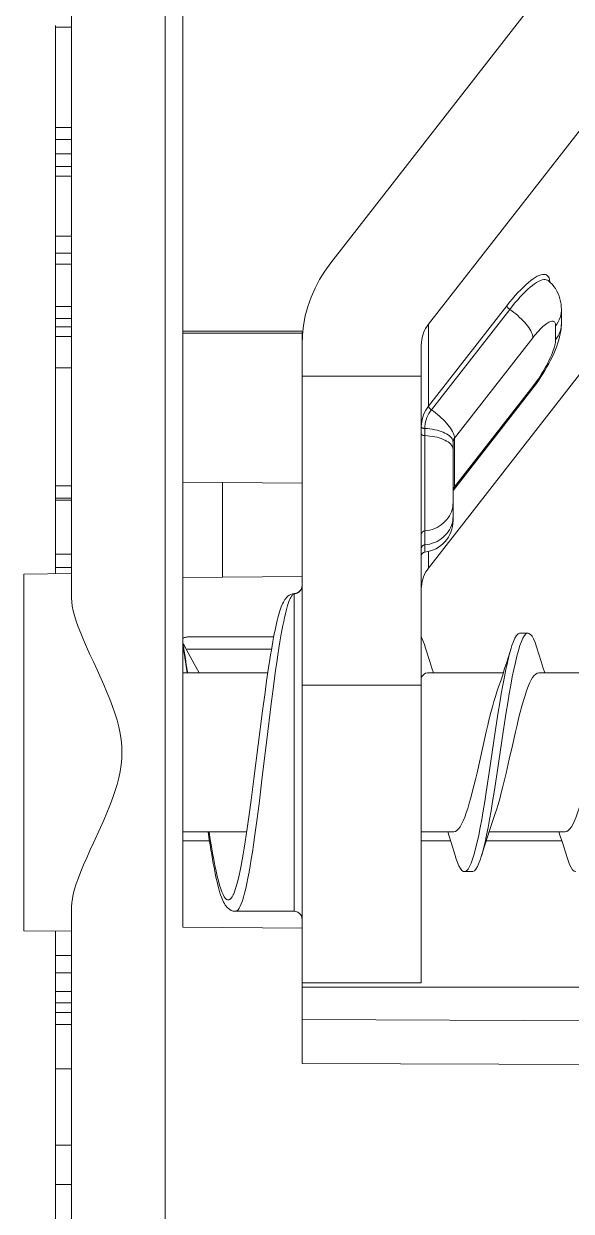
# Model space of a CAD drawing. Header units: millimetres. Extents: x -853320 to 19484, y -510814 to 9708.
# Drawn here: x 14094.62 to 14101.51, y 7580.04 to 7594.98 of the extents above; entities that cross this region are included whole.
import ezdxf

# ---------------------------------------------------------------- set-up
doc = ezdxf.new("R2010")
doc.units = ezdxf.units.MM
for name, color, linetype, lineweight in [('F_DIBOND_soffitto_cassone', 7, 'Continuous', 5), ('F_ELETTRICO', 22, 'Continuous', 5), ('F_IMPIANTO IDRAULICO', 7, 'Continuous', 5), ('F_TUBOLARE sez.40x40', 7, 'Continuous', 5)]:
    doc.layers.add(name, color=color, linetype=linetype, lineweight=lineweight)

# ---------------------------------------------------------------- blocks, each defined once
blk = doc.blocks.new('SCATOLA INCASSO_1 P_sezione e pianta')
at = {"layer": 'F_ELETTRICO'}
for p, q in [((55470.994, -13682.187), (55470.994, -13651.487)), ((55469.815, -13660.994), (55469.815, -13697.529)), ((55469.594, -13686.328), (55469.594, -13670.336)), ((55462.962, -13671.844), (55467.732, -13677.967)), ((55466.503, -13678.741), (55461.733, -13672.617)), ((55470.994, -13675.001), (55471.194, -13675.001)), ((55471.194, -13674.982), (55471.194, -13681.88)), ((55466.503, -13681.809), (55461.733, -13675.686)), ((55470.994, -13676.264), (55471.194, -13676.264)), ((55470.994, -13676.417), (55471.194, -13676.417)), ((55470.994, -13676.595), (55471.194, -13676.595)), ((55470.994, -13676.755), (55471.194, -13676.755)), ((55470.994, -13676.878), (55471.194, -13676.878)), ((55470.994, -13677.631), (55471.194, -13677.631)), ((55470.994, -13677.844), (55471.194, -13677.844)), ((55470.994, -13677.985), (55471.194, -13677.985)), ((55464.999, -13678.19), (55464.973, -13678.213)), ((55465.519, -13678.508), (55466.503, -13679.772)), ((55464.832, -13678.73), (55464.832, -13678.555)), ((55465.482, -13678.553), (55466.467, -13679.817)), ((55470.994, -13678.517), (55471.194, -13678.517)), ((55464.904, -13678.936), (55464.904, -13678.761)), ((55466.503, -13678.741), (55466.503, -13679.772)), ((55470.994, -13678.668), (55471.194, -13678.668)), ((55470.994, -13678.771), (55471.194, -13678.771)), ((55465.191, -13678.91), (55466.176, -13680.174)), ((55468.084, -13678.828), (55469.594, -13678.828)), ((55468.085, -13678.843), (55468.094, -13678.843)), ((55468.094, -13678.998), (55468.094, -13678.843)), ((55469.594, -13678.852), (55468.094, -13678.852)), ((55470.994, -13678.893), (55471.194, -13678.893)), ((55466.594, -13687.028), (55466.594, -13678.998)), ((55468.094, -13686.341), (55468.094, -13678.998)), ((55468.094, -13679.394), (55466.594, -13679.394)), ((55470.994, -13679.287), (55471.194, -13679.287)), ((55465.203, -13679.563), (55465.173, -13679.524)), ((55466.176, -13680.788), (55465.191, -13679.524)), ((55466.188, -13680.828), (55465.203, -13679.563)), ((55466.549, -13680.051), (55466.549, -13681.608)), ((55466.176, -13680.174), (55466.176, -13680.788)), ((55466.194, -13680.226), (55466.194, -13681.21)), ((55469.594, -13680.728), (55468.094, -13680.741)), ((55469.094, -13680.732), (55469.094, -13681.923)), ((55466.177, -13680.801), (55466.176, -13680.788)), ((55466.188, -13680.828), (55466.185, -13680.824)), ((55470.994, -13680.775), (55471.194, -13680.775)), ((55470.994, -13680.929), (55471.194, -13680.929)), ((55471.194, -13680.954), (55470.994, -13680.954)), ((55466.195, -13681.189), (55466.194, -13681.16)), ((55466.503, -13681.599), (55466.503, -13681.809)), ((55470.994, -13681.635), (55471.194, -13681.635)), ((55469.594, -13681.928), (55468.094, -13681.915)), ((55470.994, -13681.802), (55471.194, -13681.802)), ((55470.994, -13681.878), (55471.596, -13681.883)), ((55471.596, -13681.883), (55471.596, -13686.373)), ((55468.181, -13682.13), (55468.194, -13682.13)), ((55468.188, -13682.128), (55468.189, -13682.128)), ((55468.194, -13682.13), (55468.194, -13686.128)), ((55465.351, -13682.628), (55465.251, -13682.628)), ((55468.45, -13682.673), (55469.501, -13682.673)), ((55465.334, -13682.731), (55465.353, -13682.782)), ((55465.519, -13682.992), (55465.464, -13682.816)), ((55468.478, -13682.828), (55469.552, -13682.828)), ((55469.552, -13682.828), (55469.452, -13683.012)), ((55469.583, -13682.857), (55469.594, -13682.796)), ((55468.52, -13683.089), (55468.5, -13682.96)), ((55469.57, -13682.935), (55469.583, -13682.857)), ((55464.162, -13683.128), (55465.117, -13683.128)), ((55465.53, -13683.083), (55465.549, -13683.178)), ((55465.562, -13683.128), (55466.517, -13683.128)), ((55468.455, -13683.299), (55468.427, -13683.093)), ((55468.54, -13683.228), (55468.52, -13683.089)), ((55468.525, -13683.128), (55469.594, -13683.128)), ((55469.452, -13683.012), (55469.388, -13683.128)), ((55466.594, -13683.28), (55468.094, -13683.28)), ((55468.56, -13683.375), (55468.54, -13683.228)), ((55468.482, -13683.516), (55468.455, -13683.299)), ((55468.591, -13683.607), (55468.56, -13683.375)), ((55468.538, -13683.972), (55468.482, -13683.516)), ((55465.525, -13683.623), (55465.563, -13683.87)), ((55465.625, -13683.623), (55465.663, -13683.87)), ((55468.699, -13684.459), (55468.591, -13683.607)), ((55465.563, -13683.87), (55465.639, -13684.381)), ((55465.663, -13683.87), (55465.739, -13684.381)), ((55468.594, -13684.436), (55468.538, -13683.972)), ((55465.487, -13684.215), (55465.526, -13684.389)), ((55465.893, -13684.386), (55465.855, -13684.215)), ((55465.639, -13684.381), (55465.677, -13684.629)), ((55465.739, -13684.381), (55465.777, -13684.629)), ((55468.635, -13684.775), (55468.594, -13684.436)), ((55468.734, -13684.728), (55468.699, -13684.459)), ((55468.663, -13684.991), (55468.635, -13684.775)), ((55468.759, -13684.908), (55468.734, -13684.728)), ((55468.784, -13685.084), (55468.759, -13684.908)), ((55468.691, -13685.194), (55468.663, -13684.991)), ((55464.785, -13685.128), (55465.74, -13685.128)), ((55466.185, -13685.128), (55466.594, -13685.128)), ((55468.79, -13685.128), (55469.594, -13685.128)), ((55464.825, -13685.243), (55465.777, -13685.243)), ((55465.786, -13685.27), (55465.839, -13685.44)), ((55466.225, -13685.243), (55466.594, -13685.243)), ((55469.258, -13685.243), (55469.594, -13685.243)), ((55465.949, -13685.471), (55465.968, -13685.523)), ((55465.951, -13685.628), (55466.051, -13685.628)), ((55468.959, -13685.919), (55468.958, -13685.916)), ((55468.194, -13686.128), (55468.932, -13686.128)), ((55468.932, -13686.128), (55468.931, -13686.128)), ((55470.994, -13716.768), (55470.994, -13686.067)), ((55469.594, -13686.328), (55468.094, -13686.341)), ((55468.094, -13686.341), (55468.094, -13688.041)), ((55470.994, -13686.378), (55471.596, -13686.373)), ((55471.194, -13686.376), (55471.194, -13701.372)), ((55470.994, -13686.685), (55471.194, -13686.685)), ((55468.094, -13687.028), (55466.594, -13687.028)), ((55470.994, -13686.901), (55471.194, -13686.901)), ((55468.094, -13687.082), (55437.364, -13687.082)), ((55470.994, -13687.139), (55471.194, -13687.139)), ((55470.994, -13687.281), (55471.194, -13687.281)), ((55470.994, -13687.4), (55471.194, -13687.4)), ((55437.364, -13687.617), (55468.094, -13687.489)), ((55470.994, -13687.551), (55471.194, -13687.551)), ((55437.364, -13688.169), (55468.094, -13688.041)), ((55471.194, -13688.109), (55470.994, -13688.109)), ((55471.194, -13689.071), (55470.994, -13689.071)), ((55470.994, -13689.566), (55471.194, -13689.566))]:
    blk.add_line(p, q, dxfattribs=at)
for points in [[(55467.732, -13677.967), (55467.807, -13678.07), (55467.873, -13678.177), (55467.93, -13678.286), (55467.98, -13678.4), (55468.021, -13678.516), (55468.053, -13678.635), (55468.075, -13678.754), (55468.089, -13678.875), (55468.094, -13678.998)], [(55464.973, -13678.213), (55464.949, -13678.237), (55464.927, -13678.264), (55464.907, -13678.292), (55464.889, -13678.322), (55464.873, -13678.353), (55464.86, -13678.386), (55464.849, -13678.42), (55464.841, -13678.454), (55464.836, -13678.488), (55464.833, -13678.521), (55464.832, -13678.555)], [(55464.976, -13678.21), (55464.977, -13678.2), (55464.98, -13678.177)], [(55464.98, -13678.177), (55464.986, -13678.158), (55464.994, -13678.142), (55465.004, -13678.129), (55465.017, -13678.12), (55465.032, -13678.114), (55465.048, -13678.112), (55465.067, -13678.113), (55465.088, -13678.117), (55465.11, -13678.125), (55465.134, -13678.136), (55465.16, -13678.151), (55465.188, -13678.169), (55465.216, -13678.19), (55465.246, -13678.214), (55465.278, -13678.242), (55465.31, -13678.272), (55465.343, -13678.305), (55465.378, -13678.341), (55465.412, -13678.379), (55465.447, -13678.42), (55465.483, -13678.463), (55465.519, -13678.508)], [(55464.999, -13678.19), (55465.007, -13678.185), (55465.021, -13678.179), (55465.037, -13678.177), (55465.054, -13678.178), (55465.074, -13678.182), (55465.095, -13678.19), (55465.118, -13678.201), (55465.143, -13678.214), (55465.168, -13678.231), (55465.196, -13678.251), (55465.224, -13678.274), (55465.254, -13678.3), (55465.284, -13678.329), (55465.316, -13678.36), (55465.348, -13678.394), (55465.381, -13678.431), (55465.415, -13678.469), (55465.448, -13678.51), (55465.482, -13678.553)], [(55465.482, -13678.553), (55465.489, -13678.548), (55465.495, -13678.543), (55465.501, -13678.537), (55465.506, -13678.532), (55465.51, -13678.526), (55465.514, -13678.521), (55465.516, -13678.516), (55465.518, -13678.512), (55465.519, -13678.508)], [(55464.832, -13678.555), (55464.832, -13678.57), (55464.835, -13678.6), (55464.84, -13678.628), (55464.848, -13678.657), (55464.859, -13678.684), (55464.871, -13678.711), (55464.887, -13678.737), (55464.904, -13678.761)], [(55465.482, -13678.553), (55465.456, -13678.571), (55465.43, -13678.591), (55465.405, -13678.611), (55465.38, -13678.632), (55465.357, -13678.653), (55465.334, -13678.675), (55465.313, -13678.697), (55465.293, -13678.719), (55465.274, -13678.741), (55465.257, -13678.762), (55465.242, -13678.783), (55465.229, -13678.804), (55465.217, -13678.824), (55465.208, -13678.843), (55465.201, -13678.862), (55465.195, -13678.879), (55465.192, -13678.895), (55465.191, -13678.91)], [(55464.876, -13678.973), (55464.864, -13678.935), (55464.854, -13678.898), (55464.846, -13678.862), (55464.84, -13678.828), (55464.835, -13678.795), (55464.833, -13678.762), (55464.832, -13678.73)], [(55464.832, -13678.746), (55464.835, -13678.775), (55464.84, -13678.804), (55464.848, -13678.832), (55464.859, -13678.859), (55464.871, -13678.886), (55464.887, -13678.912), (55464.904, -13678.936)], [(55464.904, -13678.761), (55464.905, -13678.748), (55464.907, -13678.736), (55464.91, -13678.726), (55464.914, -13678.717), (55464.919, -13678.71), (55464.926, -13678.705), (55464.934, -13678.702), (55464.943, -13678.701), (55464.952, -13678.701), (55464.963, -13678.704), (55464.975, -13678.708), (55464.988, -13678.714), (55465.002, -13678.722), (55465.016, -13678.731), (55465.032, -13678.743), (55465.048, -13678.755), (55465.064, -13678.77), (55465.081, -13678.786), (55465.099, -13678.803), (55465.117, -13678.822), (55465.135, -13678.843), (55465.153, -13678.864), (55465.172, -13678.886), (55465.191, -13678.91)], [(55466.594, -13678.998), (55466.593, -13678.968), (55466.589, -13678.937), (55466.583, -13678.907), (55466.576, -13678.878), (55466.565, -13678.849), (55466.553, -13678.82), (55466.539, -13678.793), (55466.522, -13678.766), (55466.503, -13678.741)], [(55465.191, -13679.524), (55465.172, -13679.499), (55465.153, -13679.474), (55465.135, -13679.448), (55465.117, -13679.421), (55465.099, -13679.394), (55465.081, -13679.366), (55465.064, -13679.339), (55465.048, -13679.31), (55465.032, -13679.282), (55465.016, -13679.254), (55465.002, -13679.227), (55464.988, -13679.199), (55464.975, -13679.172), (55464.963, -13679.146), (55464.952, -13679.12), (55464.943, -13679.095), (55464.934, -13679.071), (55464.926, -13679.048), (55464.919, -13679.026), (55464.914, -13679.006), (55464.91, -13678.986), (55464.907, -13678.968), (55464.905, -13678.952), (55464.904, -13678.936)], [(55465.173, -13679.524), (55465.145, -13679.485), (55465.116, -13679.444), (55465.089, -13679.403), (55465.063, -13679.362), (55465.038, -13679.32), (55465.013, -13679.277), (55464.99, -13679.234), (55464.967, -13679.191), (55464.945, -13679.145), (55464.924, -13679.1), (55464.906, -13679.056), (55464.89, -13679.014), (55464.876, -13678.973)], [(55465.203, -13679.563), (55465.201, -13679.56), (55465.195, -13679.549), (55465.192, -13679.537), (55465.191, -13679.524)], [(55466.467, -13679.817), (55466.441, -13679.835), (55466.415, -13679.855), (55466.39, -13679.875), (55466.365, -13679.896), (55466.342, -13679.917), (55466.319, -13679.939), (55466.298, -13679.961), (55466.278, -13679.983), (55466.259, -13680.005), (55466.242, -13680.026), (55466.227, -13680.048), (55466.214, -13680.068), (55466.202, -13680.088), (55466.193, -13680.108), (55466.185, -13680.126), (55466.18, -13680.143), (55466.177, -13680.159), (55466.176, -13680.174)], [(55466.467, -13679.817), (55466.472, -13679.813), (55466.477, -13679.809), (55466.481, -13679.805), (55466.485, -13679.801), (55466.489, -13679.797), (55466.493, -13679.793), (55466.496, -13679.789), (55466.499, -13679.785), (55466.501, -13679.781), (55466.502, -13679.778), (55466.503, -13679.775), (55466.503, -13679.772)], [(55466.467, -13679.817), (55466.483, -13679.839), (55466.498, -13679.863), (55466.511, -13679.888), (55466.523, -13679.914), (55466.532, -13679.941), (55466.54, -13679.968), (55466.545, -13679.996), (55466.548, -13680.023), (55466.549, -13680.051)], [(55466.503, -13679.772), (55466.521, -13679.797), (55466.538, -13679.823), (55466.552, -13679.85), (55466.565, -13679.878), (55466.575, -13679.908), (55466.583, -13679.938), (55466.589, -13679.968), (55466.593, -13679.999), (55466.594, -13680.03)], [(55466.549, -13680.051), (55466.517, -13680.054), (55466.486, -13680.057), (55466.455, -13680.061), (55466.425, -13680.067), (55466.396, -13680.073), (55466.369, -13680.081), (55466.343, -13680.089), (55466.318, -13680.099), (55466.296, -13680.109), (55466.275, -13680.12), (55466.257, -13680.131), (55466.24, -13680.144), (55466.226, -13680.157), (55466.215, -13680.17), (55466.206, -13680.184), (55466.199, -13680.197), (55466.195, -13680.212), (55466.194, -13680.226)], [(55466.549, -13680.141), (55466.517, -13680.144), (55466.486, -13680.147), (55466.455, -13680.151), (55466.425, -13680.157), (55466.396, -13680.163), (55466.369, -13680.171), (55466.343, -13680.179), (55466.318, -13680.189), (55466.296, -13680.199), (55466.275, -13680.21), (55466.257, -13680.221), (55466.24, -13680.234), (55466.226, -13680.246), (55466.215, -13680.26)], [(55466.549, -13680.051), (55466.555, -13680.051), (55466.561, -13680.05), (55466.567, -13680.049), (55466.572, -13680.048), (55466.577, -13680.046), (55466.581, -13680.044), (55466.585, -13680.042), (55466.588, -13680.04), (55466.591, -13680.038), (55466.592, -13680.035), (55466.593, -13680.032), (55466.594, -13680.03)], [(55466.549, -13680.141), (55466.557, -13680.141), (55466.565, -13680.139), (55466.572, -13680.138), (55466.578, -13680.135), (55466.584, -13680.133), (55466.588, -13680.13), (55466.591, -13680.127), (55466.593, -13680.123), (55466.594, -13680.12)], [(55466.176, -13680.174), (55466.179, -13680.179), (55466.183, -13680.184), (55466.186, -13680.19), (55466.188, -13680.196), (55466.19, -13680.202), (55466.192, -13680.208), (55466.193, -13680.214), (55466.194, -13680.22), (55466.194, -13680.226)], [(55466.215, -13680.26), (55466.206, -13680.273), (55466.199, -13680.287), (55466.195, -13680.301), (55466.194, -13680.316)], [(55466.188, -13680.809), (55466.186, -13680.804), (55466.183, -13680.798), (55466.179, -13680.793), (55466.176, -13680.788)], [(55466.185, -13680.824), (55466.18, -13680.814), (55466.177, -13680.801)], [(55466.194, -13680.839), (55466.194, -13680.833), (55466.193, -13680.827), (55466.192, -13680.821), (55466.19, -13680.815), (55466.188, -13680.809)], [(55466.188, -13680.828), (55466.19, -13680.83), (55466.191, -13680.833), (55466.192, -13680.834), (55466.193, -13680.836), (55466.193, -13680.837), (55466.194, -13680.838), (55466.194, -13680.839), (55466.194, -13680.839), (55466.194, -13680.839)], [(55466.549, -13681.341), (55466.517, -13681.337), (55466.486, -13681.33), (55466.455, -13681.321), (55466.425, -13681.31), (55466.396, -13681.297), (55466.369, -13681.281), (55466.343, -13681.264), (55466.318, -13681.245), (55466.296, -13681.224), (55466.275, -13681.201), (55466.257, -13681.177), (55466.24, -13681.152), (55466.226, -13681.126), (55466.215, -13681.099), (55466.206, -13681.071), (55466.199, -13681.042), (55466.195, -13681.013), (55466.194, -13680.984)], [(55466.549, -13681.517), (55466.517, -13681.512), (55466.486, -13681.506), (55466.455, -13681.497), (55466.425, -13681.485), (55466.396, -13681.472), (55466.369, -13681.457), (55466.343, -13681.439), (55466.318, -13681.42), (55466.296, -13681.399), (55466.275, -13681.377), (55466.257, -13681.353), (55466.24, -13681.328), (55466.226, -13681.301), (55466.215, -13681.274), (55466.206, -13681.246), (55466.199, -13681.218), (55466.195, -13681.189)], [(55466.549, -13681.341), (55466.557, -13681.343), (55466.565, -13681.345), (55466.572, -13681.349), (55466.578, -13681.354), (55466.584, -13681.359), (55466.588, -13681.365), (55466.591, -13681.372), (55466.593, -13681.379), (55466.594, -13681.386)], [(55466.549, -13681.517), (55466.557, -13681.518), (55466.565, -13681.521), (55466.572, -13681.524), (55466.578, -13681.529), (55466.584, -13681.534), (55466.588, -13681.54), (55466.591, -13681.547), (55466.593, -13681.554), (55466.594, -13681.562)], [(55466.594, -13682.067), (55466.593, -13682.036), (55466.589, -13682.006), (55466.583, -13681.976), (55466.576, -13681.946), (55466.565, -13681.917), (55466.553, -13681.889), (55466.539, -13681.861), (55466.522, -13681.835), (55466.503, -13681.809)], [(55468.094, -13682.03), (55468.095, -13682.044), (55468.097, -13682.056), (55468.101, -13682.069), (55468.107, -13682.08), (55468.114, -13682.091), (55468.123, -13682.101), (55468.133, -13682.11), (55468.144, -13682.117), (55468.156, -13682.123), (55468.168, -13682.127), (55468.181, -13682.13)], [(55468.189, -13682.128), (55468.19, -13682.128), (55468.194, -13682.13)], [(55468.236, -13682.139), (55468.214, -13682.132), (55468.192, -13682.128)], [(55468.228, -13682.164), (55468.22, -13682.154), (55468.213, -13682.145), (55468.207, -13682.139), (55468.2, -13682.134), (55468.194, -13682.13)], [(55468.427, -13683.093), (55468.413, -13682.995), (55468.399, -13682.902), (55468.386, -13682.816), (55468.373, -13682.735), (55468.36, -13682.661), (55468.348, -13682.594), (55468.336, -13682.533), (55468.325, -13682.479), (55468.315, -13682.43), (55468.304, -13682.386), (55468.294, -13682.347), (55468.285, -13682.312), (55468.276, -13682.281), (55468.267, -13682.254), (55468.259, -13682.231), (55468.25, -13682.21), (55468.243, -13682.192), (55468.235, -13682.177), (55468.228, -13682.164)], [(55468.5, -13682.96), (55468.49, -13682.899), (55468.48, -13682.841), (55468.471, -13682.785), (55468.461, -13682.732), (55468.452, -13682.681), (55468.443, -13682.634), (55468.434, -13682.589), (55468.424, -13682.546), (55468.416, -13682.507), (55468.407, -13682.47), (55468.398, -13682.436), (55468.389, -13682.404), (55468.381, -13682.374), (55468.372, -13682.347), (55468.364, -13682.322), (55468.355, -13682.298), (55468.347, -13682.277), (55468.338, -13682.257), (55468.329, -13682.239), (55468.32, -13682.222), (55468.31, -13682.205), (55468.298, -13682.19), (55468.286, -13682.176), (55468.272, -13682.162), (55468.255, -13682.15), (55468.236, -13682.139)], [(55470.588, -13683.276), (55470.673, -13683.087), (55470.717, -13682.99), (55470.762, -13682.894), (55470.804, -13682.801), (55470.842, -13682.712), (55470.878, -13682.628), (55470.909, -13682.548), (55470.935, -13682.475), (55470.956, -13682.407), (55470.973, -13682.345), (55470.985, -13682.287), (55470.992, -13682.235), (55470.994, -13682.187)], [(55465.086, -13682.985), (55465.144, -13682.799), (55465.163, -13682.744), (55465.182, -13682.7), (55465.201, -13682.666), (55465.22, -13682.643), (55465.239, -13682.63), (55465.251, -13682.628)], [(55465.251, -13682.628), (55465.258, -13682.628), (55465.277, -13682.638), (55465.296, -13682.658), (55465.315, -13682.689), (55465.334, -13682.731)], [(55465.351, -13682.628), (55465.358, -13682.628), (55465.377, -13682.638), (55465.396, -13682.658), (55465.415, -13682.689), (55465.434, -13682.731), (55465.453, -13682.782), (55465.464, -13682.816)], [(55466.539, -13682.816), (55466.554, -13682.77), (55466.573, -13682.72), (55466.592, -13682.681), (55466.594, -13682.678)], [(55469.594, -13682.696), (55469.589, -13682.692), (55469.582, -13682.688), (55469.574, -13682.684), (55469.565, -13682.681), (55469.555, -13682.678), (55469.545, -13682.676), (55469.534, -13682.674), (55469.523, -13682.673), (55469.512, -13682.673), (55469.501, -13682.673)], [(55465.353, -13682.782), (55465.372, -13682.844), (55465.391, -13682.915), (55465.41, -13682.995), (55465.43, -13683.083), (55465.449, -13683.178)], [(55465.464, -13682.816), (55465.472, -13682.844), (55465.491, -13682.915), (55465.51, -13682.995), (55465.53, -13683.083)], [(55466.539, -13682.816), (55466.486, -13682.985), (55466.46, -13683.066), (55466.44, -13683.128)], [(55469.594, -13682.755), (55469.59, -13682.761), (55469.583, -13682.774), (55469.575, -13682.787), (55469.567, -13682.8), (55469.559, -13682.814), (55469.552, -13682.828)], [(55469.594, -13682.77), (55469.586, -13682.81), (55469.575, -13682.876), (55469.562, -13682.948)], [(55465.086, -13682.985), (55465.06, -13683.066), (55465.04, -13683.128)], [(55465.642, -13683.366), (55465.621, -13683.303), (55465.595, -13683.229), (55465.57, -13683.152), (55465.545, -13683.073), (55465.519, -13682.992)], [(55469.562, -13682.948), (55469.55, -13683.027), (55469.536, -13683.113), (55469.534, -13683.128)], [(55469.54, -13683.128), (55469.544, -13683.1), (55469.557, -13683.016), (55469.57, -13682.935)], [(55465.117, -13683.128), (55465.135, -13683.131), (55465.154, -13683.142), (55465.174, -13683.159), (55465.193, -13683.184), (55465.212, -13683.216), (55465.231, -13683.255), (55465.25, -13683.3), (55465.27, -13683.352), (55465.289, -13683.411), (55465.309, -13683.476), (55465.329, -13683.547), (55465.349, -13683.622), (55465.369, -13683.702), (55465.389, -13683.785), (55465.409, -13683.87)], [(55466.517, -13683.128), (55466.539, -13683.132), (55466.559, -13683.145), (55466.579, -13683.165), (55466.594, -13683.187)], [(55465.449, -13683.178), (55465.468, -13683.281), (55465.487, -13683.39), (55465.506, -13683.504), (55465.525, -13683.623)], [(55465.549, -13683.178), (55465.568, -13683.281), (55465.587, -13683.39), (55465.606, -13683.504), (55465.625, -13683.623)], [(55470.361, -13684.128), (55470.363, -13684.05), (55470.371, -13683.97), (55470.383, -13683.889), (55470.4, -13683.806), (55470.422, -13683.722), (55470.448, -13683.636), (55470.478, -13683.549), (55470.512, -13683.459), (55470.549, -13683.368), (55470.588, -13683.276)], [(55465.777, -13683.87), (55465.758, -13683.787), (55465.738, -13683.706), (55465.719, -13683.628), (55465.7, -13683.556), (55465.68, -13683.488), (55465.661, -13683.424), (55465.642, -13683.366)], [(55465.409, -13683.87), (55465.448, -13684.042), (55465.487, -13684.215)], [(55465.855, -13684.215), (55465.816, -13684.041), (55465.777, -13683.87)], [(55470.717, -13685.265), (55470.63, -13685.074), (55470.588, -13684.98), (55470.549, -13684.887), (55470.512, -13684.796), (55470.478, -13684.707), (55470.448, -13684.619), (55470.422, -13684.533), (55470.4, -13684.449), (55470.383, -13684.367), (55470.371, -13684.285), (55470.363, -13684.206), (55470.361, -13684.128)], [(55464.785, -13685.128), (55464.764, -13685.123), (55464.744, -13685.11), (55464.724, -13685.09), (55464.705, -13685.063), (55464.685, -13685.029), (55464.666, -13684.988), (55464.647, -13684.941), (55464.628, -13684.889), (55464.609, -13684.831), (55464.59, -13684.768), (55464.571, -13684.7), (55464.552, -13684.627), (55464.532, -13684.55), (55464.513, -13684.469), (55464.493, -13684.385)], [(55465.526, -13684.389), (55465.546, -13684.474), (55465.566, -13684.558), (55465.587, -13684.638), (55465.607, -13684.714), (55465.627, -13684.784), (55465.647, -13684.849), (55465.663, -13684.897)], [(55466.185, -13685.128), (55466.165, -13685.124), (55466.145, -13685.112), (55466.125, -13685.092), (55466.106, -13685.065), (55466.086, -13685.031), (55466.067, -13684.99), (55466.048, -13684.943), (55466.029, -13684.89), (55466.009, -13684.832), (55465.99, -13684.768), (55465.971, -13684.7), (55465.952, -13684.627), (55465.932, -13684.55), (55465.913, -13684.469), (55465.893, -13684.386)], [(55465.677, -13684.629), (55465.696, -13684.748), (55465.715, -13684.862), (55465.734, -13684.971), (55465.753, -13685.074), (55465.772, -13685.17)], [(55465.777, -13684.629), (55465.796, -13684.748), (55465.815, -13684.862), (55465.834, -13684.971), (55465.853, -13685.074)], [(55465.663, -13684.897), (55465.684, -13684.96), (55465.709, -13685.034), (55465.735, -13685.111), (55465.76, -13685.189), (55465.786, -13685.27)], [(55465.853, -13685.074), (55465.872, -13685.17), (55465.892, -13685.258), (55465.911, -13685.338), (55465.93, -13685.41), (55465.949, -13685.471)], [(55468.944, -13685.884), (55468.934, -13685.854), (55468.922, -13685.817), (55468.91, -13685.775), (55468.898, -13685.727), (55468.886, -13685.673), (55468.873, -13685.614), (55468.86, -13685.55), (55468.848, -13685.481), (55468.835, -13685.409), (55468.822, -13685.332), (55468.809, -13685.252), (55468.796, -13685.169), (55468.784, -13685.084)], [(55464.764, -13685.44), (55464.819, -13685.263), (55464.845, -13685.182), (55464.862, -13685.128)], [(55465.772, -13685.17), (55465.792, -13685.258), (55465.811, -13685.338), (55465.83, -13685.41), (55465.839, -13685.44)], [(55466.164, -13685.44), (55466.219, -13685.263), (55466.245, -13685.182), (55466.262, -13685.128)], [(55468.931, -13686.128), (55468.927, -13686.127), (55468.913, -13686.122), (55468.899, -13686.109), (55468.885, -13686.09), (55468.872, -13686.065), (55468.858, -13686.033), (55468.844, -13685.994), (55468.83, -13685.949), (55468.816, -13685.898), (55468.802, -13685.841), (55468.788, -13685.778), (55468.775, -13685.71), (55468.761, -13685.636), (55468.747, -13685.557), (55468.733, -13685.473), (55468.719, -13685.384), (55468.705, -13685.291), (55468.691, -13685.194)], [(55468.931, -13686.128), (55468.94, -13686.127), (55468.962, -13686.124), (55468.984, -13686.117), (55469.004, -13686.106), (55469.021, -13686.094), (55469.036, -13686.08), (55469.049, -13686.065), (55469.061, -13686.049), (55469.071, -13686.031), (55469.081, -13686.013), (55469.091, -13685.993), (55469.1, -13685.971), (55469.109, -13685.948), (55469.118, -13685.922), (55469.127, -13685.894), (55469.136, -13685.863), (55469.145, -13685.831), (55469.154, -13685.795), (55469.164, -13685.757), (55469.173, -13685.717), (55469.182, -13685.673), (55469.192, -13685.627), (55469.201, -13685.578), (55469.211, -13685.526), (55469.221, -13685.472), (55469.23, -13685.415), (55469.24, -13685.355), (55469.25, -13685.293), (55469.261, -13685.228), (55469.275, -13685.128)], [(55469.263, -13685.128), (55469.262, -13685.131), (55469.248, -13685.224), (55469.233, -13685.313), (55469.219, -13685.397), (55469.204, -13685.477), (55469.19, -13685.552), (55469.175, -13685.622), (55469.161, -13685.686), (55469.146, -13685.744), (55469.132, -13685.797), (55469.117, -13685.843), (55469.103, -13685.884), (55469.088, -13685.917), (55469.074, -13685.944), (55469.059, -13685.965), (55469.045, -13685.978), (55469.03, -13685.985), (55469.016, -13685.985), (55469.001, -13685.978), (55468.987, -13685.964), (55468.973, -13685.944), (55468.959, -13685.919)], [(55470.994, -13686.068), (55470.992, -13686.021), (55470.984, -13685.968), (55470.973, -13685.911), (55470.956, -13685.848), (55470.934, -13685.78), (55470.908, -13685.707), (55470.877, -13685.627), (55470.842, -13685.543), (55470.803, -13685.454), (55470.762, -13685.361), (55470.717, -13685.265)], [(55464.651, -13685.628), (55464.672, -13685.621), (55464.691, -13685.604), (55464.71, -13685.575), (55464.729, -13685.537), (55464.748, -13685.487), (55464.764, -13685.44)], [(55465.839, -13685.44), (55465.849, -13685.471), (55465.868, -13685.523), (55465.887, -13685.565), (55465.906, -13685.597), (55465.925, -13685.617), (55465.944, -13685.627), (55465.951, -13685.628)], [(55465.968, -13685.523), (55465.987, -13685.565), (55466.006, -13685.597), (55466.025, -13685.617), (55466.044, -13685.627), (55466.051, -13685.628)], [(55466.051, -13685.628), (55466.063, -13685.626), (55466.082, -13685.614), (55466.101, -13685.591), (55466.12, -13685.557), (55466.139, -13685.513), (55466.158, -13685.458), (55466.164, -13685.44)], [(55468.958, -13685.916), (55468.954, -13685.908), (55468.944, -13685.884)], [(55468.094, -13686.228), (55468.095, -13686.216), (55468.097, -13686.203), (55468.101, -13686.192), (55468.106, -13686.181), (55468.112, -13686.17), (55468.12, -13686.161), (55468.129, -13686.152), (55468.138, -13686.145), (55468.149, -13686.138), (55468.16, -13686.134), (55468.172, -13686.13), (55468.184, -13686.128), (55468.194, -13686.128)]]:
    blk.add_lwpolyline(points, dxfattribs=at)
for centre, radius, start, end in [((55466.594, -13681.21), 0.4, 180, 263.6206), ((55466.544, -13681.657), 0.05, 0.0007, 83.6207), ((55468.194, -13682.028), 0.1, 180.0111, 266.9831)]:
    blk.add_arc(centre, radius, start, end, dxfattribs=at)
blk = doc.blocks.new('BAGNO_camera doppia_rev.02_pianta')
at = {"layer": 'F_TUBOLARE sez.40x40', "true_color": 0x636466}
h = blk.add_hatch(color=251, dxfattribs=at)
h.dxf.hatch_style = 1
h.paths.add_polyline_path([(31977.616, 22496.66), (32017.616, 22496.66), (32017.616, 22996.66), (31977.616, 22996.66)])
h.paths.add_polyline_path([(31979.116, 22496.66), (32016.116, 22496.66), (32016.116, 22996.66), (31979.116, 22996.66)], flags=17)
at = {"layer": 'F_DIBOND_soffitto_cassone', "color": 1, "xscale": -1}
blk.add_blockref('SCATOLA INCASSO_1 P_sezione e pianta', (87458.98, 36382.788), dxfattribs=at)

msp = doc.modelspace()

# ---------------------------------------------------------------- block references
at = {"layer": 'F_IMPIANTO IDRAULICO', "color": 1}
msp.add_blockref('BAGNO_camera doppia_rev.02_pianta', (-17892.766, -15112.845), dxfattribs=at)

doc.saveas('drawing.dxf')
